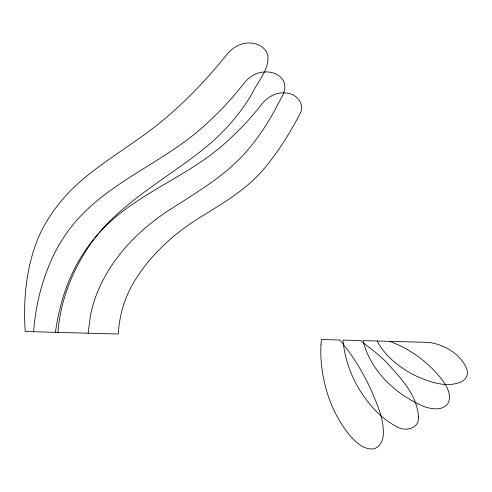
<?xml version="1.0" encoding="UTF-8"?>
<svg xmlns="http://www.w3.org/2000/svg" width="492" height="492" viewBox="0 0 492 492"><rect width="100%" height="100%" fill="white"/><g stroke="black" fill="none" stroke-linecap="round" stroke-linejoin="round"><path stroke-width="0.74" d="M88.123 333.207L90.417 315.673A159.463 142.323 0.6 0 1 98.025 290.84C111.739 258.177 137.065 231.67 166.167 212.058C195.632 192.846 227.329 175.293 249.819 147.514C259.628 135.767 267.912 122.822 275.249 109.409C278.663 101.198 286.301 93.382 284.591 83.886C281.03 71.334 264.087 69.175 253.983 74.913A29.157 28.819 -15.7 0 0 246.074 80.817L244.758 82.299A403.797 349.83 63.1 0 1 208.559 121.795C163.282 165.687 96.395 184.211 62.201 239.875A177.514 159.58 3.9 0 0 53.819 254.678A253.165 225.145 -3.3 0 0 41.008 288.902C37.103 302.887 34.668 317.266 33.622 331.737M57.945 332.395C59.36 313.675 64.169 295.274 71.586 278.048A224.905 199.598 -2.7 0 1 84.114 253.909C112.699 205.527 165.06 180.871 206.991 146.253C224.573 131.573 239.918 114.132 251.67 94.439C257.211 81.998 269.136 70.27 267.919 55.891A14.76 14.662 -86.9 0 0 266.08 51.322C259.973 41.814 246.185 40.984 236.923 46.064A29.502 29.458 79.3 0 0 228.958 52.103L227.642 53.622A868.749 655.172 64.6 0 1 211.357 72.951C194.395 92.176 176.001 110.202 155.835 126.057C132.938 143.99 107.76 158.805 85.264 177.255C61.291 197.138 41.34 222.987 32.804 253.294C25.215 278.57 23.462 305.28 25.227 331.516L118.283 334.019C118.929 323.226 120.934 312.494 124.488 302.272A130.552 116.795 0.4 0 1 135.7 279.192C151.185 254.505 173.307 234.383 197.753 218.799C220.871 204.438 245.305 190.767 263.189 169.783C277.955 152.335 290.219 132.809 300.643 112.52C304.388 103.671 296.781 94.458 287.968 93.314A22.503 22.06 -18.9 0 0 282.31 92.834C273.06 93.166 264.948 99.138 259.905 106.598A349.166 310.753 62.4 0 1 228.393 140.165C190.644 175.976 138.35 191.868 102.182 229.543A177.606 158.971 1.6 0 0 85.497 250.287C68.646 274.573 59.477 303.244 55.43 332.328M389.695 341.337C402.272 345.938 413.969 352.832 424.27 361.368A136.155 115.552 -5.2 0 1 437.579 374.301C444.055 381.749 451.976 391.737 448.686 402.228C443.864 411.287 431.373 409.301 423.372 406.312C395.574 394.276 370.304 370.857 363.041 340.618L429.651 342.414L438.138 344.388L446.582 348.004A63.96 54.907 -12.1 0 1 451.939 351.202C460.518 357.094 475.998 373.723 461.293 381.853C446.367 388.2 429.571 381.964 415.648 375.79A123.295 108.566 -22.7 0 1 405.66 370.199C394.16 362.825 383.465 353.342 377.204 340.999M320.993 344.265C320.39 355.488 321.282 366.761 323.422 377.788A196.111 167.833 -20.7 0 0 328.269 396.085C332.869 409.811 339.732 422.806 348.779 434.128C354.652 440.961 361.884 448.772 371.552 449.024C379.873 448.987 383.52 439.762 383.366 432.646C383.532 418.305 377.333 404.916 371.977 391.927A290.477 241.025 9.3 0 0 364.824 377.29C357.733 364.062 349.554 351.343 339.708 339.99L321.362 339.492L320.993 344.265M418.458 416.798C419.627 429.061 404.627 432.142 396.232 426.355C380.236 418.102 368.127 403.815 358.871 388.668A162.938 140.927 -21.4 0 1 351.183 373.274C346.829 362.702 343.92 351.491 343.041 340.077L360.544 340.55L376.933 353.514A220.49 184.192 2.2 0 1 387.026 363.01C400.968 378.163 417.167 395.119 418.458 416.798"/></g></svg>
